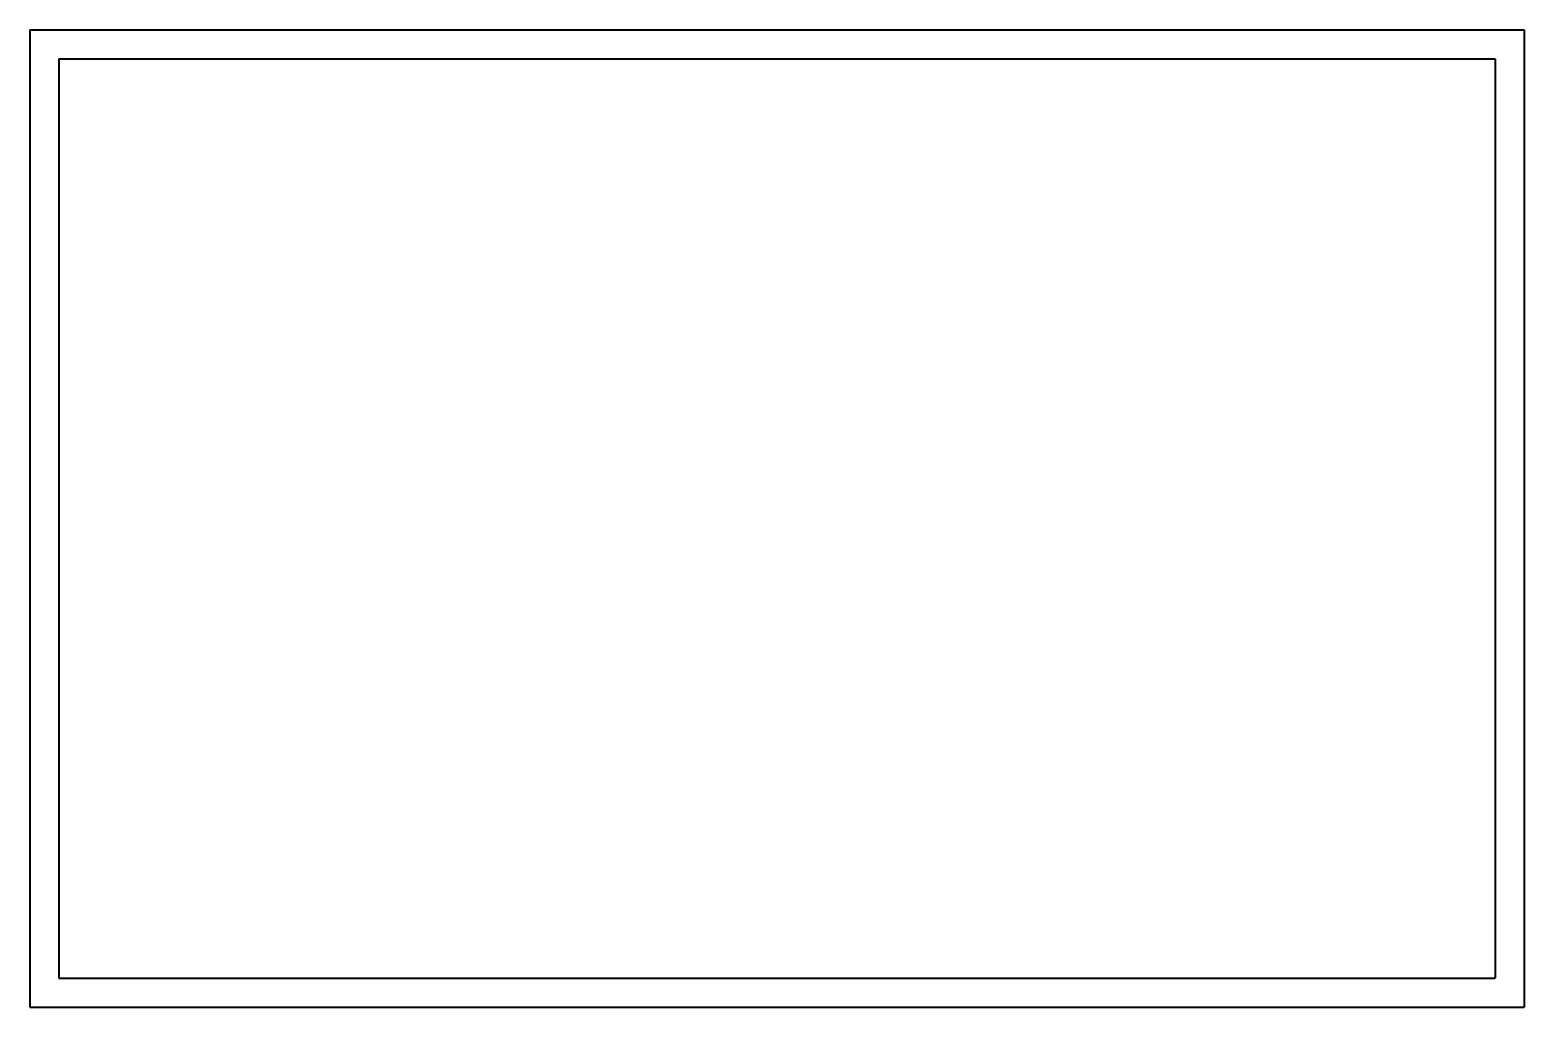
# Model space of a CAD drawing. Header units: inches. Extents: x -8.2 to 8.2, y -5.4 to 5.4.
import ezdxf

# ---------------------------------------------------------------- set-up
doc = ezdxf.new("R2010")
doc.units = ezdxf.units.IN
doc.header["$MEASUREMENT"] = 0
doc.layers.add('Visible', color=7, linetype='Continuous', lineweight=40)

msp = doc.modelspace()

# ---------------------------------------------------------------- linework, layer by layer
at = {"layer": 'Visible'}
for p, q in [((-8.2025, 5.3625), (8.2025, 5.3625)), ((-8.2025, 5.3625), (-8.2025, -5.3625)), ((8.2025, 5.3625), (8.2025, -5.3625)), ((-7.885, 5.045), (-7.885, -5.045)), ((-7.885, 5.045), (7.885, 5.045)), ((7.885, 5.045), (7.885, -5.045)), ((-7.885, -5.045), (7.885, -5.045)), ((-8.2025, -5.3625), (8.2025, -5.3625))]:
    msp.add_line(p, q, dxfattribs=at)

doc.saveas('drawing.dxf')
